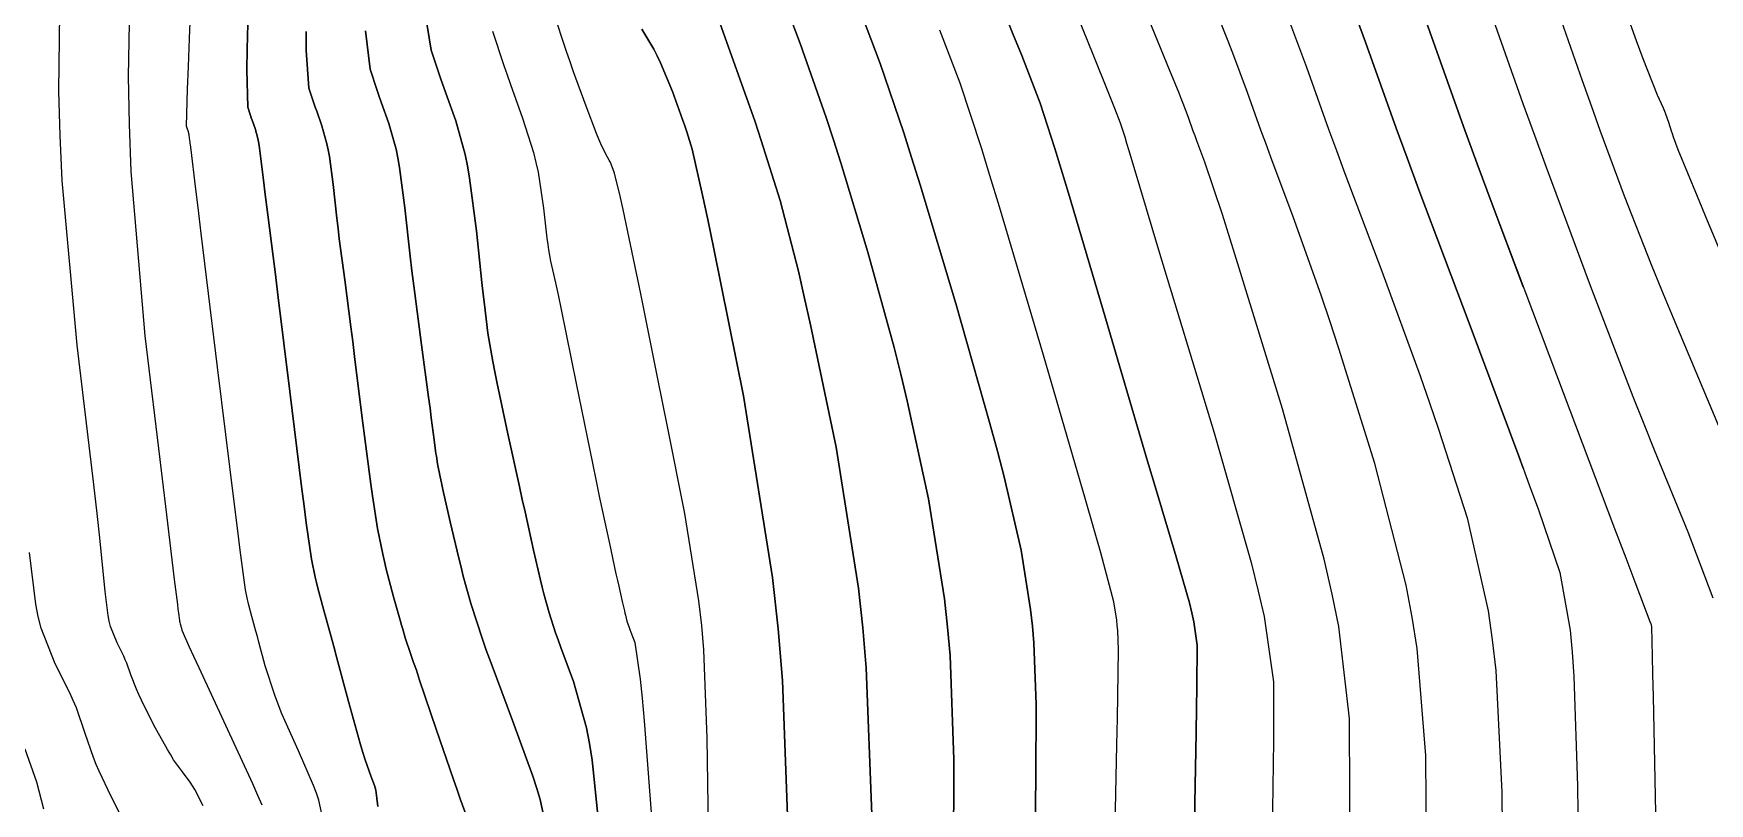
# Model space of a CAD drawing. Header units: metres. Extents: x 837475 to 838479, y 1189012 to 1191015.
# Drawn here: x 837814.5 to 837882.5, y 1189372.8 to 1189404 of the extents above; entities that cross this region are included whole.
import ezdxf

# ---------------------------------------------------------------- set-up
doc = ezdxf.new("R2010")
doc.units = ezdxf.units.M
doc.header["$LTSCALE"] = 0.3
doc.layers.add('COTAS 10', color=1, linetype='Continuous')
doc.layers.add('COTAS INT', color=252, linetype='Continuous')

msp = doc.modelspace()

# ---------------------------------------------------------------- linework, layer by layer
at = {"layer": 'COTAS 10'}
for points in [[(837821.361, 1189372.669), (837821.023, 1189373.328), (837820.932, 1189373.483), (837820.843, 1189373.625), (837820.531, 1189374.042), (837820.169, 1189374.538), (837820.048, 1189374.732), (837819.918, 1189374.95), (837819.371, 1189375.94), (837818.859, 1189376.951), (837818.75, 1189377.183), (837818.655, 1189377.394), (837818.431, 1189377.98), (837818.265, 1189378.453), (837818.207, 1189378.592), (837818.144, 1189378.734), (837817.871, 1189379.278), (837817.611, 1189379.939), (837817.555, 1189380.157), (837817.507, 1189380.389), (837817.391, 1189381.349), (837817.174, 1189383.525), (837817.061, 1189384.524), (837816.927, 1189385.694), (837816.252, 1189391.349), (837815.652, 1189398.024), (837815.564, 1189399.837), (837815.51, 1189401.634), (837815.598, 1189407.997)], [(837856.439, 1189405.652), (837857.459, 1189403.139), (837858.097, 1189401.553), (837858.228, 1189401.227), (837858.339, 1189400.95), (837858.571, 1189400.354), (837858.753, 1189399.792), (837858.832, 1189399.536), (837858.922, 1189399.236), (837859.351, 1189397.789), (837860.125, 1189395.202), (837860.433, 1189394.183), (837860.782, 1189393.034), (837862.381, 1189387.789), (837863.884, 1189382.529), (837864.173, 1189381.37), (837864.406, 1189380.34), (837864.787, 1189377.691), (837864.785, 1189375.272), (837864.776, 1189374.386), (837864.764, 1189373.407), (837864.692, 1189369.089)], [(837856.439, 1189405.652), (837857.459, 1189403.139), (837858.097, 1189401.553), (837858.228, 1189401.227), (837858.339, 1189400.95), (837858.571, 1189400.354), (837858.753, 1189399.792), (837858.832, 1189399.536), (837858.922, 1189399.236), (837859.351, 1189397.789), (837860.125, 1189395.202), (837860.433, 1189394.183), (837860.782, 1189393.034), (837862.381, 1189387.789), (837863.884, 1189382.529), (837864.173, 1189381.37), (837864.406, 1189380.34), (837864.787, 1189377.691), (837864.785, 1189375.272), (837864.776, 1189374.386), (837864.764, 1189373.407), (837864.692, 1189369.089)], [(837874.92346, 1189393.71153), (837873.663, 1189397.065), (837873.058, 1189398.698), (837872.502, 1189400.21), (837870.912, 1189404.648)], [(837870.912, 1189404.648), (837872.502, 1189400.21), (837873.058, 1189398.698), (837873.663, 1189397.065), (837876.264, 1189390.145), (837878.626, 1189383.916), (837879.081, 1189382.717), (837879.45, 1189381.747), (837880.061, 1189380.145), (837880.101, 1189380.042), (837880.108, 1189380.017), (837880.115, 1189379.994), (837880.127, 1189379.924), (837880.154, 1189378.732), (837880.17, 1189378.001), (837880.189, 1189377.096), (837880.288, 1189372.382)], [(837835.284, 1189371.777), (837835.041, 1189372.92), (837834.908, 1189373.364), (837834.746, 1189373.864), (837833.921, 1189376.128), (837833.046, 1189378.446), (837832.853, 1189378.979), (837832.681, 1189379.465), (837832.235, 1189380.828), (837831.918, 1189381.984), (837831.827, 1189382.339), (837831.735, 1189382.71), (837831.39, 1189384.176), (837831.096, 1189385.49), (837831.035, 1189385.764), (837830.984, 1189385.999), (837830.876, 1189386.525), (837830.826, 1189386.841), (837830.811, 1189386.944), (837830.795, 1189387.053), (837830.737, 1189387.505), (837830.622, 1189388.398), (837830.57, 1189388.785), (837830.51, 1189389.233), (837830.223, 1189391.359), (837829.912, 1189393.745), (837829.836, 1189394.358), (837829.765, 1189394.949), (837829.546, 1189396.913), (837829.333, 1189398.55), (837829.265, 1189398.935), (837829.193, 1189399.292), (837828.901, 1189400.335), (837828.591, 1189401.19), (837828.508, 1189401.427), (837828.426, 1189401.665), (837828.138, 1189402.527), (837827.948, 1189404.09)], [(837827.948, 1189404.09), (837828.138, 1189402.527), (837828.426, 1189401.665), (837828.508, 1189401.427), (837828.591, 1189401.19), (837828.901, 1189400.335), (837829.193, 1189399.292), (837829.265, 1189398.935), (837829.333, 1189398.55), (837829.546, 1189396.913), (837829.765, 1189394.949), (837829.836, 1189394.358), (837829.912, 1189393.745), (837830.223, 1189391.359), (837830.51, 1189389.233), (837830.57, 1189388.785), (837830.622, 1189388.398), (837830.737, 1189387.505), (837830.795, 1189387.053), (837830.811, 1189386.944), (837830.826, 1189386.841), (837830.876, 1189386.525), (837830.984, 1189385.999), (837831.035, 1189385.764), (837831.096, 1189385.49), (837831.39, 1189384.176), (837831.735, 1189382.71), (837831.827, 1189382.339), (837831.918, 1189381.984), (837832.235, 1189380.828), (837832.681, 1189379.465), (837832.853, 1189378.979), (837833.046, 1189378.446), (837833.921, 1189376.128), (837834.746, 1189373.864), (837834.908, 1189373.364), (837835.041, 1189372.92), (837835.284, 1189371.777)], [(837848.492, 1189372.31), (837848.269, 1189378.258), (837848.129, 1189379.878), (837847.955, 1189381.487), (837847.043, 1189387.203), (837846.005, 1189392.168), (837845.752, 1189393.304), (837845.513, 1189394.336), (837844.774, 1189397.203), (837844.009, 1189399.635), (837843.754, 1189400.395), (837843.481, 1189401.191), (837842.338, 1189404.376)], [(837842.338, 1189404.376), (837843.481, 1189401.191), (837843.754, 1189400.395), (837844.009, 1189399.635), (837844.774, 1189397.203), (837845.513, 1189394.336), (837845.752, 1189393.304), (837846.005, 1189392.168), (837847.043, 1189387.203), (837847.955, 1189381.487), (837848.129, 1189379.878), (837848.269, 1189378.258), (837848.492, 1189372.31)]]:
    msp.add_lwpolyline(points, dxfattribs=at)
at = {"layer": 'COTAS INT'}
for points in [[(837818.46, 1189409.464), (837818.319, 1189402.235), (837818.36, 1189400.297), (837818.435, 1189398.388), (837818.996, 1189391.724), (837819.658, 1189386.266), (837819.918, 1189384.125), (837820.195, 1189381.848), (837820.32, 1189380.831), (837820.345, 1189380.633), (837820.365, 1189380.471), (837820.402, 1189380.186), (837820.412, 1189380.135), (837820.416, 1189380.12), (837820.42, 1189380.104), (837820.436, 1189380.044), (837820.457, 1189379.966), (837820.465, 1189379.939), (837820.473, 1189379.91), (837820.507, 1189379.783), (837820.802, 1189379.108), (837820.974, 1189378.732), (837821.186, 1189378.275), (837822.278, 1189375.941), (837823.365, 1189373.577), (837823.573, 1189373.101), (837823.742, 1189372.702)], [(837826.224, 1189372.156), (837826.058, 1189372.897), (837825.962, 1189373.177), (837825.843, 1189373.49), (837825.228, 1189374.89), (837824.561, 1189376.4), (837824.409, 1189376.782), (837824.271, 1189377.148), (837823.887, 1189378.338), (837823.626, 1189379.307), (837823.564, 1189379.533), (837823.507, 1189379.741), (837823.34, 1189380.34), (837823.217, 1189380.798), (837823.188, 1189380.918), (837823.161, 1189381.035), (837823.081, 1189381.428), (837822.868, 1189383.038), (837822.757, 1189383.921), (837822.623, 1189384.993), (837821.953, 1189390.446), (837821.291, 1189395.868), (837821.162, 1189396.921), (837821.056, 1189397.779), (837820.873, 1189399.262), (837820.846, 1189399.466), (837820.84, 1189399.518), (837820.834, 1189399.569), (837820.815, 1189399.736), (837820.797, 1189399.876), (837820.791, 1189399.909), (837820.785, 1189399.94), (837820.76, 1189400.029), (837820.733, 1189400.102), (837820.719, 1189400.142), (837820.695, 1189400.216), (837820.735, 1189401.717), (837820.769, 1189402.638), (837820.813, 1189403.777), (837821.052, 1189409.715)], [(837826.224, 1189372.156), (837826.058, 1189372.897), (837825.962, 1189373.177), (837825.843, 1189373.49), (837825.228, 1189374.89), (837824.561, 1189376.4), (837824.409, 1189376.782), (837824.271, 1189377.148), (837823.887, 1189378.338), (837823.626, 1189379.307), (837823.564, 1189379.533), (837823.507, 1189379.741), (837823.34, 1189380.34), (837823.217, 1189380.798), (837823.188, 1189380.918), (837823.161, 1189381.035), (837823.081, 1189381.428), (837822.868, 1189383.038), (837822.757, 1189383.921), (837822.623, 1189384.993), (837821.953, 1189390.446), (837821.291, 1189395.868), (837821.162, 1189396.921), (837821.056, 1189397.779), (837820.873, 1189399.262), (837820.846, 1189399.466), (837820.84, 1189399.518), (837820.834, 1189399.569), (837820.815, 1189399.736), (837820.797, 1189399.876), (837820.791, 1189399.909), (837820.785, 1189399.94), (837820.76, 1189400.029), (837820.733, 1189400.102), (837820.719, 1189400.142), (837820.695, 1189400.216), (837820.735, 1189401.717), (837820.769, 1189402.638), (837820.813, 1189403.777), (837821.052, 1189409.715)], [(837874.92346, 1189386.35356), (837874.746, 1189386.838), (837872.766, 1189392.124), (837870.692, 1189397.641), (837870.211, 1189398.938), (837869.771, 1189400.136), (837868.519, 1189403.629), (837867.317, 1189406.891)], [(837867.317, 1189406.891), (837868.519, 1189403.629), (837869.771, 1189400.136), (837870.211, 1189398.938), (837870.692, 1189397.641), (837872.766, 1189392.124), (837874.746, 1189386.838), (837875.168, 1189385.686), (837875.535, 1189384.669), (837876.401, 1189382.124), (837876.821, 1189379.785), (837876.906, 1189378.899), (837876.978, 1189377.909), (837877.122, 1189373.473), (837877.172, 1189369.154)], [(837875.698, 1189406.687), (837877.313, 1189402.075), (837877.688, 1189401.02), (837878.032, 1189400.06), (837879.011, 1189397.391), (837880.114, 1189394.615), (837880.535, 1189393.587), (837881.007, 1189392.447), (837883.129, 1189387.391)], [(837851.813, 1189370.436), (837851.827, 1189374.539), (837851.669, 1189378.763), (837851.57, 1189379.914), (837851.446, 1189381.056), (837850.798, 1189385.115), (837849.931, 1189389.085), (837849.669, 1189390.172), (837849.397, 1189391.254), (837848.337, 1189395.115), (837847.231, 1189398.739), (837846.932, 1189399.672), (837846.635, 1189400.573), (837845.585, 1189403.572), (837844.604, 1189406.194)], [(837844.604, 1189406.194), (837845.585, 1189403.572), (837846.635, 1189400.573), (837846.932, 1189399.672), (837847.231, 1189398.739), (837848.337, 1189395.115), (837849.397, 1189391.254), (837849.669, 1189390.172), (837849.931, 1189389.085), (837850.798, 1189385.115), (837851.446, 1189381.056), (837851.57, 1189379.914), (837851.669, 1189378.763), (837851.827, 1189374.539), (837851.813, 1189370.436)], [(837873.305, 1189405.668), (837874.908, 1189401.143), (837874.92346, 1189401.10032)], [(837873.305, 1189405.668), (837874.908, 1189401.143), (837875.373, 1189399.859), (837875.847, 1189398.562), (837877.637, 1189393.768), (837879.37, 1189389.265), (837879.808, 1189388.152), (837880.228, 1189387.097), (837881.595, 1189383.768), (837882.617, 1189381.093)], [(837830.353, 1189404.881), (837830.619, 1189403.297), (837830.994, 1189402.173), (837831.21, 1189401.553), (837831.615, 1189400.438), (837831.995, 1189399.076), (837832.089, 1189398.611), (837832.178, 1189398.108), (837832.457, 1189395.972), (837832.677, 1189393.885), (837832.73, 1189393.413), (837832.778, 1189392.986), (837832.92, 1189391.826), (837833.114, 1189390.677), (837833.195, 1189390.257), (837833.288, 1189389.793), (837833.723, 1189387.751), (837834.195, 1189385.61), (837834.312, 1189385.084), (837834.423, 1189384.587), (837834.771, 1189383.033), (837835.055, 1189381.813), (837835.125, 1189381.526), (837835.191, 1189381.261), (837835.398, 1189380.491), (837835.662, 1189379.683), (837835.764, 1189379.395), (837835.879, 1189379.079), (837836.397, 1189377.705), (837836.924, 1189375.829), (837837.043, 1189375.196), (837837.152, 1189374.515), (837837.449, 1189371.643)], [(837837.449, 1189371.643), (837837.152, 1189374.515), (837837.043, 1189375.196), (837836.924, 1189375.829), (837836.397, 1189377.705), (837835.879, 1189379.079), (837835.764, 1189379.395), (837835.662, 1189379.683), (837835.398, 1189380.491), (837835.191, 1189381.261), (837835.125, 1189381.526), (837835.055, 1189381.813), (837834.771, 1189383.033), (837834.423, 1189384.587), (837834.312, 1189385.084), (837834.195, 1189385.61), (837833.723, 1189387.751), (837833.288, 1189389.793), (837833.195, 1189390.257), (837833.114, 1189390.677), (837832.92, 1189391.826), (837832.778, 1189392.986), (837832.73, 1189393.413), (837832.677, 1189393.885), (837832.457, 1189395.972), (837832.178, 1189398.108), (837832.089, 1189398.611), (837831.995, 1189399.076), (837831.615, 1189400.438), (837831.21, 1189401.553), (837830.994, 1189402.173), (837830.619, 1189403.297), (837830.353, 1189404.881)], [(837841.871, 1189371.781), (837841.819, 1189375.412), (837841.679, 1189378.995), (837841.591, 1189379.984), (837841.482, 1189380.971), (837840.909, 1189384.523), (837840.201, 1189388.043), (837839.812, 1189389.974), (837839.117, 1189393.426), (837838.533, 1189396.264), (837838.409, 1189396.84), (837838.302, 1189397.326), (837838.052, 1189398.322), (837837.912, 1189398.684), (837837.874, 1189398.77), (837837.836, 1189398.849), (837837.701, 1189399.083), (837837.496, 1189399.499), (837837.415, 1189399.693), (837837.322, 1189399.921), (837836.898, 1189401.028), (837836.395, 1189402.421), (837836.253, 1189402.83), (837836.11, 1189403.248), (837835.581, 1189404.838)], [(837841.871, 1189371.781), (837841.819, 1189375.412), (837841.679, 1189378.995), (837841.591, 1189379.984), (837841.482, 1189380.971), (837840.909, 1189384.523), (837840.201, 1189388.043), (837839.812, 1189389.974), (837839.117, 1189393.426), (837838.533, 1189396.264), (837838.409, 1189396.84), (837838.302, 1189397.326), (837838.052, 1189398.322), (837837.912, 1189398.684), (837837.874, 1189398.77), (837837.836, 1189398.849), (837837.701, 1189399.083), (837837.496, 1189399.499), (837837.415, 1189399.693), (837837.322, 1189399.921), (837836.898, 1189401.028), (837836.395, 1189402.421), (837836.253, 1189402.83), (837836.11, 1189403.248), (837835.581, 1189404.838)], [(837847.927, 1189405.156), (837848.831, 1189402.767), (837849.788, 1189399.955), (837850.109, 1189398.949), (837850.454, 1189397.843), (837851.899, 1189393.027), (837853.281, 1189388.171), (837853.586, 1189387.041), (837853.857, 1189386.003), (837854.554, 1189383.027), (837854.937, 1189380.625), (837855.011, 1189379.949), (837855.07, 1189379.268), (837855.163, 1189376.768), (837855.143, 1189373.779), (837855.13, 1189372.789), (837855.114, 1189371.729)], [(837855.114, 1189371.729), (837855.13, 1189372.789), (837855.143, 1189373.779), (837855.163, 1189376.768), (837855.07, 1189379.268), (837855.011, 1189379.949), (837854.937, 1189380.625), (837854.554, 1189383.027), (837853.857, 1189386.003), (837853.586, 1189387.041), (837853.281, 1189388.171), (837851.899, 1189393.027), (837850.454, 1189397.843), (837850.109, 1189398.949), (837849.788, 1189399.955), (837848.831, 1189402.767), (837847.927, 1189405.156)], [(837861.56, 1189370.643), (837861.651, 1189375.63), (837861.668, 1189376.637), (837861.682, 1189377.481), (837861.699, 1189379.181), (837861.563, 1189380.12), (837861.481, 1189380.486), (837861.378, 1189380.897), (837860.845, 1189382.764), (837859.987, 1189385.614), (837859.68, 1189386.646), (837859.343, 1189387.783), (837857.876, 1189392.764), (837856.473, 1189397.499), (837856.176, 1189398.481), (837855.92, 1189399.319), (837855.325, 1189401.158), (837854.574, 1189403.08), (837854.219, 1189403.97), (837853.801, 1189405.016)], [(837853.801, 1189405.016), (837854.219, 1189403.97), (837854.574, 1189403.08), (837855.325, 1189401.158), (837855.92, 1189399.319), (837856.176, 1189398.481), (837856.473, 1189397.499), (837857.876, 1189392.764), (837859.343, 1189387.783), (837859.68, 1189386.646), (837859.987, 1189385.614), (837860.845, 1189382.764), (837861.378, 1189380.897), (837861.481, 1189380.486), (837861.563, 1189380.12), (837861.699, 1189379.181), (837861.682, 1189377.481), (837861.668, 1189376.637), (837861.651, 1189375.63), (837861.56, 1189370.643)], [(837865.155, 1189405.211), (837866.126, 1189402.61), (837867.026, 1189400.098), (837867.343, 1189399.236), (837867.689, 1189398.304), (837869.18, 1189394.336), (837870.736, 1189390.104), (837871.122, 1189389.004), (837871.489, 1189387.936), (837872.653, 1189384.336), (837873.499, 1189380.566), (837873.666, 1189379.39), (837873.803, 1189378.156), (837874.053, 1189373.222), (837874.096, 1189368.752)], [(837865.155, 1189405.211), (837866.126, 1189402.61), (837867.026, 1189400.098), (837867.343, 1189399.236), (837867.689, 1189398.304), (837869.18, 1189394.336), (837870.736, 1189390.104), (837871.122, 1189389.004), (837871.489, 1189387.936), (837872.653, 1189384.336), (837873.499, 1189380.566), (837873.666, 1189379.39), (837873.803, 1189378.156), (837874.053, 1189373.222), (837874.096, 1189368.752)], [(837823.182, 1189404.371), (837823.155, 1189403.349), (837823.139, 1189402.508), (837823.176, 1189400.986), (837823.288, 1189400.65), (837823.32, 1189400.557), (837823.353, 1189400.464), (837823.474, 1189400.131), (837823.587, 1189399.724), (837823.616, 1189399.585), (837823.642, 1189399.434), (837823.725, 1189398.795), (837823.811, 1189398.029), (837823.838, 1189397.798), (837823.868, 1189397.559), (837823.99, 1189396.628), (837824.208, 1189394.931), (837824.298, 1189394.209), (837824.401, 1189393.378), (837824.881, 1189389.466), (837825.36, 1189385.61), (837825.462, 1189384.814), (837825.55, 1189384.136), (837825.76, 1189382.67), (837825.91, 1189381.934), (837825.96, 1189381.717), (837826.015, 1189381.493), (837826.244, 1189380.635), (837826.557, 1189379.515), (837826.663, 1189379.127), (837826.779, 1189378.704), (837827.268, 1189376.893), (837827.739, 1189375.187), (837827.844, 1189374.831), (837827.937, 1189374.525), (837828.179, 1189373.839), (837828.317, 1189373.489), (837828.344, 1189373.395), (837828.367, 1189373.301), (837828.41, 1189372.973), (837828.454, 1189372.634)], [(837828.454, 1189372.634), (837828.41, 1189372.973), (837828.367, 1189373.301), (837828.344, 1189373.395), (837828.317, 1189373.489), (837828.179, 1189373.839), (837827.937, 1189374.525), (837827.844, 1189374.831), (837827.739, 1189375.187), (837827.268, 1189376.893), (837826.779, 1189378.704), (837826.663, 1189379.127), (837826.557, 1189379.515), (837826.244, 1189380.635), (837826.015, 1189381.493), (837825.96, 1189381.717), (837825.91, 1189381.934), (837825.76, 1189382.67), (837825.55, 1189384.136), (837825.462, 1189384.814), (837825.36, 1189385.61), (837824.881, 1189389.466), (837824.401, 1189393.378), (837824.298, 1189394.209), (837824.208, 1189394.931), (837823.99, 1189396.628), (837823.868, 1189397.559), (837823.838, 1189397.798), (837823.811, 1189398.029), (837823.725, 1189398.795), (837823.642, 1189399.434), (837823.616, 1189399.585), (837823.587, 1189399.724), (837823.474, 1189400.131), (837823.353, 1189400.464), (837823.32, 1189400.557), (837823.288, 1189400.65), (837823.176, 1189400.986), (837823.139, 1189402.508), (837823.155, 1189403.349), (837823.182, 1189404.371)], [(837832.077, 1189372.175), (837831.791, 1189372.956), (837831.666, 1189373.315), (837831.52, 1189373.736), (837830.825, 1189375.774), (837830.149, 1189377.767), (837830.015, 1189378.16), (837829.905, 1189378.484), (837829.697, 1189379.08), (837829.643, 1189379.23), (837829.628, 1189379.272), (837829.614, 1189379.314), (837829.566, 1189379.472), (837829.464, 1189379.825), (837829.416, 1189379.992), (837829.361, 1189380.188), (837829.088, 1189381.142), (837828.79, 1189382.266), (837828.717, 1189382.568), (837828.649, 1189382.866), (837828.44, 1189383.913), (837828.233, 1189385.235), (837828.167, 1189385.708), (837828.096, 1189386.227), (837827.809, 1189388.485), (837827.511, 1189390.888), (837827.434, 1189391.497), (837827.359, 1189392.082), (837827.107, 1189393.993), (837826.89, 1189395.652), (837826.837, 1189396.078), (837826.788, 1189396.489), (837826.636, 1189397.854), (837826.487, 1189398.992), (837826.44, 1189399.26), (837826.39, 1189399.508), (837826.187, 1189400.233), (837825.972, 1189400.827), (837825.914, 1189400.992), (837825.857, 1189401.158), (837825.657, 1189401.757), (837825.544, 1189403.299), (837825.541, 1189404.06)], [(837825.541, 1189404.06), (837825.544, 1189403.299), (837825.657, 1189401.757), (837825.857, 1189401.158), (837825.914, 1189400.992), (837825.972, 1189400.827), (837826.187, 1189400.233), (837826.39, 1189399.508), (837826.44, 1189399.26), (837826.487, 1189398.992), (837826.636, 1189397.854), (837826.788, 1189396.489), (837826.837, 1189396.078), (837826.89, 1189395.652), (837827.107, 1189393.993), (837827.359, 1189392.082), (837827.434, 1189391.497), (837827.511, 1189390.888), (837827.809, 1189388.485), (837828.096, 1189386.227), (837828.167, 1189385.708), (837828.233, 1189385.235), (837828.44, 1189383.913), (837828.649, 1189382.866), (837828.717, 1189382.568), (837828.79, 1189382.266), (837829.088, 1189381.142), (837829.361, 1189380.188), (837829.416, 1189379.992), (837829.464, 1189379.825), (837829.566, 1189379.472), (837829.614, 1189379.314), (837829.628, 1189379.272), (837829.643, 1189379.23), (837829.697, 1189379.08), (837829.905, 1189378.484), (837830.015, 1189378.16), (837830.149, 1189377.767), (837830.825, 1189375.774), (837831.52, 1189373.736), (837831.666, 1189373.315), (837831.791, 1189372.956), (837832.077, 1189372.175)], [(837833.1, 1189404.068), (837833.563, 1189402.681), (837833.695, 1189402.298), (837833.829, 1189401.916), (837834.328, 1189400.54), (837834.769, 1189399.147), (837834.866, 1189398.754), (837834.952, 1189398.359), (837835.174, 1189396.903), (837835.311, 1189395.675), (837835.344, 1189395.423), (837835.374, 1189395.208), (837835.463, 1189394.751), (837835.667, 1189393.863), (837835.769, 1189393.378), (837835.892, 1189392.789), (837836.502, 1189389.794), (837837.159, 1189386.563), (837837.311, 1189385.825), (837837.45, 1189385.155), (837837.845, 1189383.299), (837838.114, 1189382.078), (837838.173, 1189381.808), (837838.226, 1189381.568), (837838.365, 1189380.948), (837838.454, 1189380.567), (837838.475, 1189380.477), (837838.496, 1189380.394), (837838.561, 1189380.153), (837838.643, 1189379.901), (837838.675, 1189379.811), (837838.711, 1189379.712), (837838.873, 1189379.282), (837839.101, 1189377.795), (837839.179, 1189377.029), (837839.262, 1189376.109), (837839.615, 1189371.51)], [(837833.1, 1189404.068), (837833.563, 1189402.681), (837833.695, 1189402.298), (837833.829, 1189401.916), (837834.328, 1189400.54), (837834.769, 1189399.147), (837834.866, 1189398.754), (837834.952, 1189398.359), (837835.174, 1189396.903), (837835.311, 1189395.675), (837835.344, 1189395.423), (837835.374, 1189395.208), (837835.463, 1189394.751), (837835.667, 1189393.863), (837835.769, 1189393.378), (837835.892, 1189392.789), (837836.502, 1189389.794), (837837.159, 1189386.563), (837837.311, 1189385.825), (837837.45, 1189385.155), (837837.845, 1189383.299), (837838.114, 1189382.078), (837838.173, 1189381.808), (837838.226, 1189381.568), (837838.365, 1189380.948), (837838.454, 1189380.567), (837838.475, 1189380.477), (837838.496, 1189380.394), (837838.561, 1189380.153), (837838.643, 1189379.901), (837838.675, 1189379.811), (837838.711, 1189379.712), (837838.873, 1189379.282), (837839.101, 1189377.795), (837839.179, 1189377.029), (837839.262, 1189376.109), (837839.615, 1189371.51)], [(837845.156, 1189370.081), (837844.869, 1189377.753), (837844.688, 1189379.843), (837844.463, 1189381.918), (837843.287, 1189389.29), (837842.079, 1189395.25), (837841.834, 1189396.435), (837841.629, 1189397.419), (837841.211, 1189399.29), (837840.988, 1189399.987), (837840.905, 1189400.23), (837840.812, 1189400.494), (837840.402, 1189401.629), (837839.925, 1189402.792), (837839.79, 1189403.075), (837839.655, 1189403.34), (837839.157, 1189404.156)], [(837839.157, 1189404.156), (837839.655, 1189403.34), (837839.79, 1189403.075), (837839.925, 1189402.792), (837840.402, 1189401.629), (837840.812, 1189400.494), (837840.905, 1189400.23), (837840.988, 1189399.987), (837841.211, 1189399.29), (837841.629, 1189397.419), (837841.834, 1189396.435), (837842.079, 1189395.25), (837843.287, 1189389.29), (837844.463, 1189381.918), (837844.688, 1189379.843), (837844.869, 1189377.753), (837845.156, 1189370.081)], [(837858.323, 1189369.884), (837858.434, 1189375.145), (837858.455, 1189376.217), (837858.472, 1189377.122), (837858.499, 1189378.997), (837858.47, 1189379.773), (837858.452, 1189379.984), (837858.429, 1189380.194), (837858.31, 1189380.939), (837857.783, 1189382.92), (837857.503, 1189383.909), (837857.166, 1189385.089), (837855.462, 1189390.939), (837853.676, 1189396.947), (837853.286, 1189398.226), (837852.942, 1189399.337), (837852.078, 1189401.963), (837851.251, 1189404.118)], [(837858.323, 1189369.884), (837858.434, 1189375.145), (837858.455, 1189376.217), (837858.472, 1189377.122), (837858.499, 1189378.997), (837858.47, 1189379.773), (837858.452, 1189379.984), (837858.429, 1189380.194), (837858.31, 1189380.939), (837857.783, 1189382.92), (837857.503, 1189383.909), (837857.166, 1189385.089), (837855.462, 1189390.939), (837853.676, 1189396.947), (837853.286, 1189398.226), (837852.942, 1189399.337), (837852.078, 1189401.963), (837851.251, 1189404.118)], [(837867.885, 1189372.194), (837867.888, 1189373.098), (837867.876, 1189376.201), (837867.439, 1189379.937), (837867.175, 1189381.241), (837866.849, 1189382.661), (837865.156, 1189388.761), (837863.397, 1189394.469), (837863.03, 1189395.642), (837862.715, 1189396.637), (837862.008, 1189398.761), (837861.682, 1189399.629), (837861.606, 1189399.833), (837861.537, 1189400.021), (837861.34, 1189400.571), (837861.128, 1189401.14), (837861.049, 1189401.341), (837860.961, 1189401.56), (837860.571, 1189402.509), (837859.741, 1189404.519)], [(837867.885, 1189372.194), (837867.888, 1189373.098), (837867.876, 1189376.201), (837867.439, 1189379.937), (837867.175, 1189381.241), (837866.849, 1189382.661), (837865.156, 1189388.761), (837863.397, 1189394.469), (837863.03, 1189395.642), (837862.715, 1189396.637), (837862.008, 1189398.761), (837861.682, 1189399.629), (837861.606, 1189399.833), (837861.537, 1189400.021), (837861.34, 1189400.571), (837861.128, 1189401.14), (837861.049, 1189401.341), (837860.961, 1189401.56), (837860.571, 1189402.509), (837859.741, 1189404.519)], [(837870.992, 1189370.925), (837870.964, 1189374.712), (837870.621, 1189379.046), (837870.42, 1189380.315), (837870.174, 1189381.613), (837868.904, 1189386.549), (837867.443, 1189391.202), (837867.076, 1189392.323), (837866.725, 1189393.371), (837865.594, 1189396.549), (837864.685, 1189398.966), (837864.475, 1189399.535), (837864.282, 1189400.059), (837863.733, 1189401.59), (837863.141, 1189403.176), (837862.921, 1189403.735), (837862.677, 1189404.346)], [(837870.992, 1189370.925), (837870.964, 1189374.712), (837870.621, 1189379.046), (837870.42, 1189380.315), (837870.174, 1189381.613), (837868.904, 1189386.549), (837867.443, 1189391.202), (837867.076, 1189392.323), (837866.725, 1189393.371), (837865.594, 1189396.549), (837864.685, 1189398.966), (837864.475, 1189399.535), (837864.282, 1189400.059), (837863.733, 1189401.59), (837863.141, 1189403.176), (837862.921, 1189403.735), (837862.677, 1189404.346)], [(837882.897, 1189395.199), (837882.399, 1189396.383), (837881.987, 1189397.367), (837881.212, 1189399.255), (837881.021, 1189399.78), (837880.978, 1189399.905), (837880.938, 1189400.021), (837880.831, 1189400.364), (837880.71, 1189400.707), (837880.663, 1189400.822), (837880.609, 1189400.947), (837880.364, 1189401.471), (837879.783, 1189402.95), (837879.518, 1189403.678), (837879.207, 1189404.543)], [(837818.053, 1189372.219), (837817.624, 1189373.074), (837817.143, 1189374.072), (837817.026, 1189374.346), (837816.917, 1189374.62), (837816.584, 1189375.605), (837816.224, 1189376.633), (837816.098, 1189376.936), (837815.96, 1189377.246), (837815.367, 1189378.428), (837814.8, 1189379.868), (837814.679, 1189380.341), (837814.574, 1189380.846), (837814.321, 1189382.937)], [(837814.903, 1189372.532), (837814.624, 1189373.621), (837814.141, 1189374.959)]]:
    msp.add_lwpolyline(points, dxfattribs=at)

doc.saveas('drawing.dxf')
